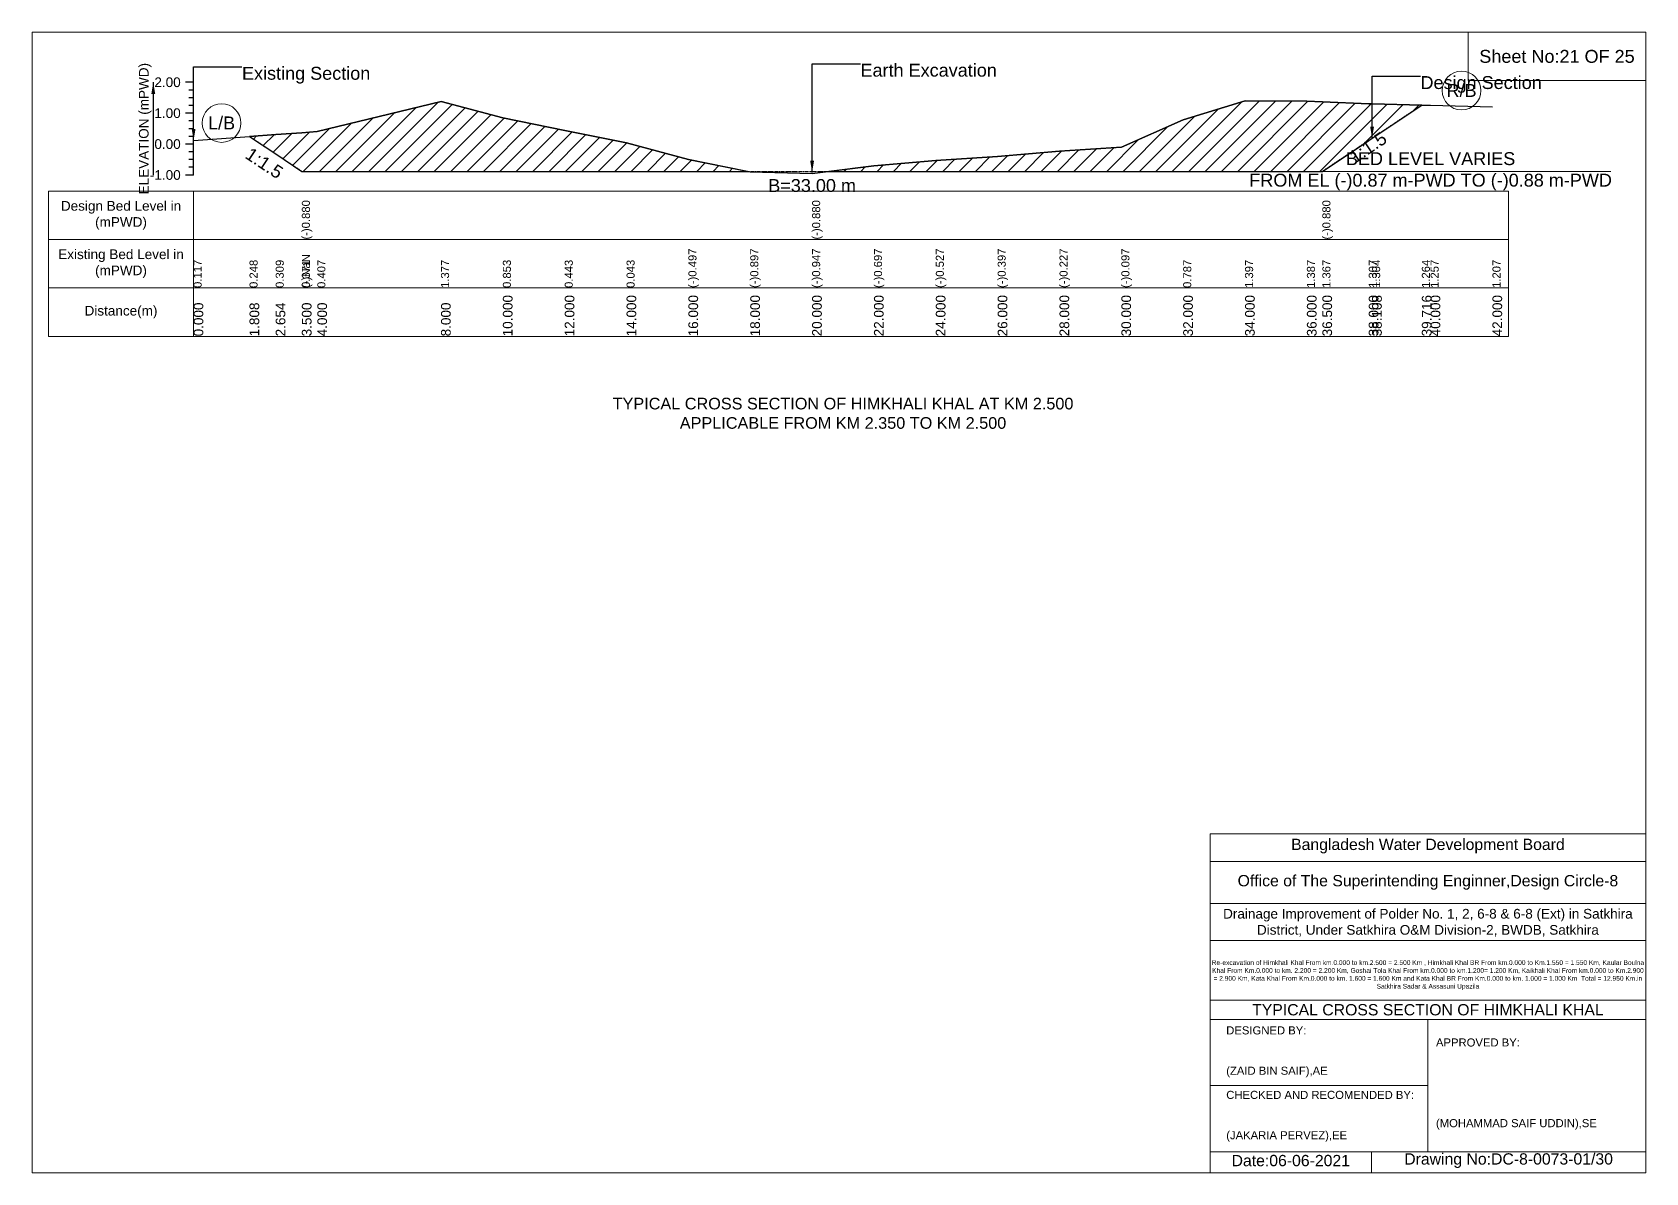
# Model space of a CAD drawing. Header units: inches. Extents: x 93000 to 346000, y -4242 to 0.
# Drawn here: x 300000 to 306000, y -4242 to 0 of the extents above; entities that cross this region are included whole.
import ezdxf

# ---------------------------------------------------------------- set-up
doc = ezdxf.new("R2010")
doc.units = ezdxf.units.IN
doc.header["$LTSCALE"] = 7
doc.header["$MEASUREMENT"] = 0
doc.linetypes.add('DASHED', pattern=[0.75, 0.5, -0.25])
for name, color, linetype, lineweight in [('Cross section Data Border', 7, 'Continuous', 9), ('Cross Section Labels', 7, 'Continuous', 9), ('Design_Bed_Level for Xsection', 7, 'DASHED', 25), ('Existing_Bed_Level for Xsection', 7, 'Continuous', 25), ('Long Section Labels', 7, 'Continuous', 9)]:
    doc.layers.add(name, color=color, linetype=linetype, lineweight=lineweight)
doc.styles.get("Standard").update_dxf_attribs({"font": 'arial.ttf'})
doc.dimstyles.get("Standard").update_dxf_attribs({"dimtxt": 0.18, "dimasz": 0.18, "dimexe": 0.18, "dimexo": 0.0625, "dimgap": 0.09, "dimtad": 0, "dimtih": 1, "dimtoh": 1, "dimdec": 4, "dimzin": 0, "dimdsep": 46, "dimtxsty": 'Standard', "dimcen": 0.09, "dimadec": 0, "dimazin": 0, "dimtfac": 1, "dimtdec": 4, "dimtofl": 0, "dimtmove": 0, "dimatfit": 3, "dimfxl": 0, "dimtolj": 1, "dimtzin": 0, "dimarcsym": 0})

msp = doc.modelspace()

# ---------------------------------------------------------------- hatches: boundary and pattern name
at = {"layer": 'Existing_Bed_Level for Xsection'}
h = msp.add_hatch(dxfattribs=at)
h.set_pattern_fill('ANSI31', color=256, scale=345, style=0)
h.paths.add_polyline_path([(300807.9, -387.6), (300905.2, -452.4), (301002.5, -517.3), (301060, -517.3), (301520, -517.3), (301750, -517.3), (301980, -517.3), (302210, -517.3), (302440, -517.3), (302660.2, -517.3), (302440, -473.2), (302210, -411.1), (301980, -365.1), (301750, -318), (301520, -257.7), (301060, -369.3), (301002.5, -373.5), (300905.2, -380.5)])
h = msp.add_hatch(dxfattribs=at)
h.set_pattern_fill('ANSI31', color=256, scale=345, style=0)
h.paths.add_polyline_path([(302961.6, -517.3), (303130, -517.3), (303360, -517.3), (303590, -517.3), (303820, -517.3), (304050, -517.3), (304280, -517.3), (304510, -517.3), (304740, -517.3), (304797.5, -517.3), (304970, -402.3), (304982.4, -394), (305167.4, -270.7), (304982.4, -266.1), (304970, -265.8), (304797.5, -258.9), (304740, -256.6), (304510, -255.4), (304280, -325.6), (304050, -427.2), (303820, -442.2), (303590, -461.8), (303360, -476.7), (303130, -496.2)])

# ---------------------------------------------------------------- linework, layer by layer
at = {"layer": 'Cross section Data Border'}
for points in [[(300000, 0), (306000, 0), (306000, -4242), (300000, -4242)], [(305340, 0), (306000, 0), (306000, -180), (305340, -180)], [(300060, -591.1), (305490, -591.1), (305490, -1131.1), (300060, -1131.1)]]:
    msp.add_lwpolyline(points, close=True, dxfattribs=at)
for points in [[(300600, -591.1), (300600, -1131.1)], [(300060, -771.1), (305490, -771.1)], [(300060, -951.1), (305490, -951.1)], [(304380, -4242), (304380, -2982), (306000, -2982)], [(304380, -3084), (306000, -3084)], [(304380, -3240), (306000, -3240)], [(304380, -3378), (306000, -3378)], [(304380, -3600), (306000, -3600)], [(304380, -3672), (306000, -3672)], [(305190, -3672), (305190, -4164)], [(304380, -3918), (305190, -3918)], [(304380, -4164), (306000, -4164)], [(304980, -4164), (304980, -4242)]]:
    msp.add_lwpolyline(points, dxfattribs=at)
at = {"layer": 'Cross Section Labels'}
msp.add_lwpolyline([(304530.2, -517.3), (305869.8, -517.3)], dxfattribs=at)
for centre in [(305315, -216.9), (300704, -337.6)]:
    msp.add_circle(centre, 72, dxfattribs=at)
at = {"layer": 'Design_Bed_Level for Xsection'}
msp.add_lwpolyline([(300807.9, -387.6), (300905.2, -452.4), (301002.5, -517.3), (302900, -517.3), (304797.5, -517.3), (304982.4, -394), (305167.4, -270.7)], dxfattribs=at)
at = {"layer": 'Existing_Bed_Level for Xsection'}
for points in [[(300600, -186.1), (300570, -186.1)], [(300600, -214.8), (300582, -214.8)], [(300600, -531.1), (300600, -416.1), (300600, -301.1), (300600, -186.1)], [(300600, -243.6), (300582, -243.6)], [(300600, -272.3), (300582, -272.3)], [(300600, -402.6), (300807.9, -387.6), (300905.2, -380.5), (301002.5, -373.5), (301002.5, -373.5), (301060, -369.3), (301520, -257.7), (301750, -318), (301980, -365.1), (302210, -411.1), (302440, -473.2), (302670, -519.2), (302900, -525), (302900, -525), (303130, -496.2), (303360, -476.7), (303590, -461.8), (303820, -442.2), (304050, -427.2), (304280, -325.6), (304510, -255.4), (304740, -256.6), (304797.5, -258.9), (304797.5, -258.9), (304970, -265.8), (304982.4, -266.1), (305167.4, -270.7), (305200, -271.5), (305430, -277.3)], [(300600, -301.1), (300570, -301.1)], [(300600, -329.8), (300582, -329.8)], [(300600, -358.6), (300582, -358.6)], [(300600, -416.1), (300570, -416.1)], [(300600, -387.3), (300582, -387.3)], [(300600, -444.8), (300582, -444.8)], [(300600, -473.6), (300582, -473.6)], [(300600, -531.1), (300570, -531.1)], [(300600, -502.3), (300582, -502.3)]]:
    msp.add_lwpolyline(points, dxfattribs=at)
for points in [[(300807.9, -387.6), (300807.9, -387.6), (300905.2, -452.4), (301002.5, -517.3), (301002.5, -517.3), (301060, -517.3), (301520, -517.3), (301750, -517.3), (301980, -517.3), (302210, -517.3), (302440, -517.3), (302660.2, -517.3), (302440, -473.2), (302210, -411.1), (301980, -365.1), (301750, -318), (301520, -257.7), (301060, -369.3), (301002.5, -373.5), (301002.5, -373.5), (300905.2, -380.5), (300807.9, -387.6)], [(302961.6, -517.3), (303130, -517.3), (303360, -517.3), (303590, -517.3), (303820, -517.3), (304050, -517.3), (304280, -517.3), (304510, -517.3), (304740, -517.3), (304797.5, -517.3), (304797.5, -517.3), (304970, -402.3), (304982.4, -394), (305167.4, -270.7), (304982.4, -266.1), (304970, -265.8), (304797.5, -258.9), (304797.5, -258.9), (304740, -256.6), (304510, -255.4), (304280, -325.6), (304050, -427.2), (303820, -442.2), (303590, -461.8), (303360, -476.7), (303130, -496.2)]]:
    msp.add_lwpolyline(points, close=True, dxfattribs=at)

# ---------------------------------------------------------------- texts
at = {"layer": 'Cross section Data Border', "attachment_point": 5}
for s, insert, char_height in [('Sheet No:21 OF 25', (305670, -90), 48), ('Bangladesh Water Development Board', (305190, -3027), 42), ('Office of The Superintending Enginner,Design Circle-8', (305190, -3162), 42)]:
    msp.add_mtext(s, dxfattribs=dict(at, insert=insert, char_height=char_height))
at = {"layer": 'Cross section Data Border'}
for s, insert, char_height, width, attachment_point in [('Design Bed Level in (mPWD)', (300330, -681.1), 36, 480, 5), ('Existing Bed Level in (mPWD)', (300330, -861.1), 36, 480, 5), ('Distance(m)', (300330, -1041.1), 36, 480, 5), ('Drainage Improvement of Polder No. 1, 2, 6-8 & 6-8 (Ext) in Satkhira District, Under Satkhira O&M Division-2, BWDB, Satkhira', (305190, -3312), 36, 1680, 5), ('Re-excavation of Himkhali Khal From km.0.000 to km.2.500 = 2.500 Km , Himkhali Khal BR From km.0.000 to Km.1.550 = 1.550 Km, Kaular Boulna Khal From Km.0.000 to km. 2.200 = 2.200 Km, Goshai Tola Khal From km.0.000 to km.1.200= 1.200 Km, Kaikhali Khal From km.0.000 to Km.2.900 = 2.900 Km, Kata Khal From Km.0.000 to km. 1.600 = 1.600 Km and Kata Khal BR From Km.0.000 to km. 1.000 = 1.000 Km  Total = 12.950 Km.in Satkhira Sadar & Assasuni Upazila', (305190, -3507), 17.611, 1620, 5), ('TYPICAL CROSS SECTION OF HIMKHALI KHAL', (305190, -3636), 42, 1680, 5), ('DESIGNED BY:\\P\\P\\P(ZAID BIN SAIF),AE', (304440, -3792), 30, 840, 4), ('APPROVED BY:\\P\\P\\P\\P\\P\\P(MOHAMMAD SAIF UDDIN),SE', (305220, -3912), 30, 840, 4), ('CHECKED AND RECOMENDED BY:\\P\\P\\P(JAKARIA PERVEZ),EE', (304440, -4032), 30, 840, 4), ('Date:06-06-2021', (304680, -4197), 42, 840, 5), ('Drawing No:DC-8-0073-01/30', (305490, -4197), 42, 1320, 5)]:
    msp.add_mtext(s, dxfattribs=dict(at, insert=insert, char_height=char_height, width=width, attachment_point=attachment_point))
at = {"layer": 'Cross Section Labels'}
for s, insert, char_height, attachment_point in [('Earth Excavation', (303080, -117.1), 48, 1), ('Existing Section', (300780, -128.6), 48, 1), ('Design Section', (305162.4, -163.1), 48, 1), ('R/B', (305315, -216.9), 48, 5), ('L/B', (300704, -337.6), 48, 5), ('BED LEVEL VARIES \\PFROM EL (-)0.87 m-PWD TO (-)0.88 m-PWD', (305200, -517.3), 48, 5), ('B=33.00 m', (302900, -546), 48, 2), ('TYPICAL CROSS SECTION OF HIMKHALI KHAL AT KM 2.500\\PAPPLICABLE FROM KM 2.350 TO KM 2.500', (303015, -1417.5), 43.2, 5)]:
    msp.add_mtext(s, dxfattribs=dict(at, insert=insert, char_height=char_height, attachment_point=attachment_point))
at = {"layer": 'Cross Section Labels', "char_height": 48, "attachment_point": 2}
for insert, rotation in [((304953.7, -408.4), 33.69007), ((300876.5, -466.8), 326.30993)]:
    msp.add_mtext('1:1.5', dxfattribs=dict(at, insert=insert, rotation=rotation))
at = {"layer": 'Existing_Bed_Level for Xsection', "insert": (300420, -358.6), "char_height": 36, "attachment_point": 5, "rotation": 90}
msp.add_mtext('ELEVATION (mPWD)', dxfattribs=at)
at = {"layer": 'Existing_Bed_Level for Xsection', "char_height": 36, "attachment_point": 6}
for s, insert in [('2.00', (300552, -186.1)), ('1.00', (300552, -301.1)), ('0.00', (300552, -416.1)), ('-1.00', (300552, -531.1))]:
    msp.add_mtext(s, dxfattribs=dict(at, insert=insert))
at = {"layer": 'Long Section Labels', "attachment_point": 1, "rotation": 90}
for s, insert, char_height in [('(-)0.880', (301002.5, -771.1), 30), ('(-)0.880', (302900, -771.1), 30), ('(-)0.880', (304797.5, -771.1), 30), ('(-)NaN', (301002.5, -951.1), 30), ('(-)NaN', (301002.5, -951.1), 30), ('(-)0.497', (302440, -951.1), 30), ('(-)0.897', (302670, -951.1), 30), ('(-)0.947', (302900, -951.1), 30), ('(-)0.947', (302900, -951.1), 30), ('(-)0.947', (302900, -951.1), 30), ('(-)0.697', (303130, -951.1), 30), ('(-)0.527', (303360, -951.1), 30), ('(-)0.397', (303590, -951.1), 30), ('(-)0.227', (303820, -951.1), 30), ('(-)0.097', (304050, -951.1), 30), ('0.117', (300600, -951.1), 30), ('0.248', (300807.9, -951.1), 30), ('0.309', (300905.2, -951.1), 30), ('0.371', (301002.5, -951.1), 30), ('0.371', (301002.5, -951.1), 30), ('0.407', (301060, -951.1), 30), ('1.377', (301520, -951.1), 30), ('0.853', (301750, -951.1), 30), ('0.443', (301980, -951.1), 30), ('0.043', (302210, -951.1), 30), ('0.787', (304280, -951.1), 30), ('1.397', (304510, -951.1), 30), ('1.387', (304740, -951.1), 30), ('1.367', (304797.5, -951.1), 30), ('1.367', (304797.5, -951.1), 30), ('1.307', (304970, -951.1), 30), ('1.304', (304982.4, -951.1), 30), ('1.264', (305167.4, -951.1), 30), ('1.257', (305200, -951.1), 30), ('1.207', (305430, -951.1), 30), ('0.000', (300600, -1131.1), 36), ('1.808', (300807.9, -1131.1), 36), ('2.654', (300905.2, -1131.1), 36), ('3.500', (301002.5, -1131.1), 36), ('3.500', (301002.5, -1131.1), 36), ('3.500', (301002.5, -1131.1), 36), ('4.000', (301060, -1131.1), 36), ('8.000', (301520, -1131.1), 36), ('10.000', (301750, -1131.1), 36), ('12.000', (301980, -1131.1), 36), ('14.000', (302210, -1131.1), 36), ('16.000', (302440, -1131.1), 36), ('18.000', (302670, -1131.1), 36), ('20.000', (302900, -1131.1), 36), ('20.000', (302900, -1131.1), 36), ('20.000', (302900, -1131.1), 36), ('22.000', (303130, -1131.1), 36), ('24.000', (303360, -1131.1), 36), ('26.000', (303590, -1131.1), 36), ('28.000', (303820, -1131.1), 36), ('30.000', (304050, -1131.1), 36), ('32.000', (304280, -1131.1), 36), ('34.000', (304510, -1131.1), 36), ('36.000', (304740, -1131.1), 36), ('36.500', (304797.5, -1131.1), 36), ('36.500', (304797.5, -1131.1), 36), ('36.500', (304797.5, -1131.1), 36), ('38.000', (304970, -1131.1), 36), ('38.108', (304982.4, -1131.1), 36), ('39.716', (305167.4, -1131.1), 36), ('40.000', (305200, -1131.1), 36), ('42.000', (305430, -1131.1), 36)]:
    msp.add_mtext(s, dxfattribs=dict(at, insert=insert, char_height=char_height))

# ---------------------------------------------------------------- leaders
at = {"layer": 'Cross Section Labels', "annotation_type": 0, "has_hookline": 1, "hookline_direction": 0}
for points, text_width in [([(302900, -521.1), (302900, -117.1), (303079.9, -117.1)], 497), ([(300600, -402.6), (300600, -128.6), (300779.9, -128.6)], 467.2), ([(304982.4, -394), (304982.4, -163.1), (305162.3, -163.1)], 441.2)]:
    msp.add_leader(points, dimstyle='Standard', override={"dimasz": 43.2}, dxfattribs=dict(at, text_width=text_width))
at = {"layer": 'Existing_Bed_Level for Xsection'}
msp.add_leader([(300450, -186.1), (300450, -531.1)], dimstyle='Standard', override={"dimasz": 43.2}, dxfattribs=at)

doc.saveas('drawing.dxf')
